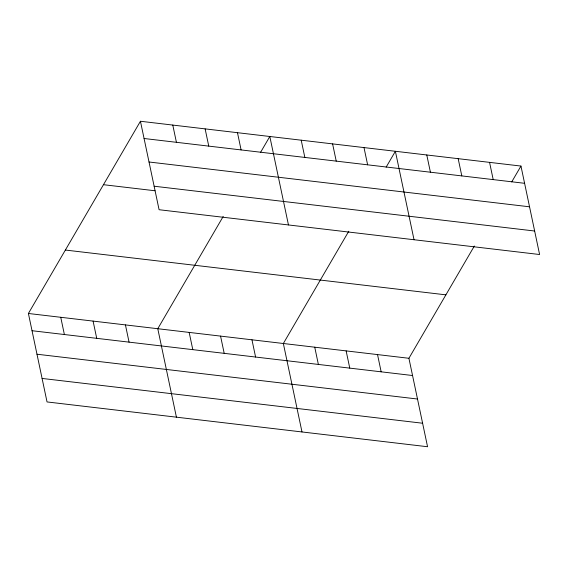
<?xml version="1.0" encoding="UTF-8"?>
<svg xmlns="http://www.w3.org/2000/svg" width="568" height="568" viewBox="0 0 568 568"><rect width="100%" height="100%" fill="white"/><g stroke="black" fill="none" stroke-linecap="round" stroke-linejoin="round"><path stroke-width="0.85" d="M474.351 246.022L408.917 358.28L427.562 446.739L47.037 401.938L28.4 313.479L140.438 121.261L520.962 166.062L539.6 254.521L159.083 209.72L140.438 121.261M223.21 216.451L157.776 328.709L176.421 417.168M260.57 152.352L269.814 136.498L288.459 224.949M348.78 231.233L283.347 343.498L301.991 431.95M386.148 167.134L395.385 151.28L414.029 239.739M511.718 181.916L520.962 166.062M144.073 138.5L524.591 183.301M149.029 162.001L529.546 206.802M154.127 186.219L534.644 231.02M103.468 184.692L155.043 190.77M65.377 250.048L445.894 294.849M28.4 313.479L408.917 358.28M32.035 330.718L412.553 375.519M36.984 354.219L417.501 399.02M42.089 378.437L422.606 423.231M489.566 162.363L493.201 179.602M458.17 158.671L461.805 175.91M426.781 154.972L430.416 172.21M363.996 147.581L367.631 164.819M377.528 354.581L381.156 371.82M332.599 143.889L336.235 161.127M346.132 350.889L349.767 368.128M301.21 140.189L304.839 157.428M314.743 347.19L318.371 364.429M237.474 132.685L241.102 149.924M251.958 339.799L255.586 357.038M205.126 128.879L208.761 146.118M220.561 336.107L224.197 353.339M172.786 125.074L176.414 142.305M189.172 332.408L192.8 349.647M125.436 324.903L129.064 342.142M93.088 321.097L96.723 338.336M60.748 317.292L64.376 334.524"/></g></svg>
